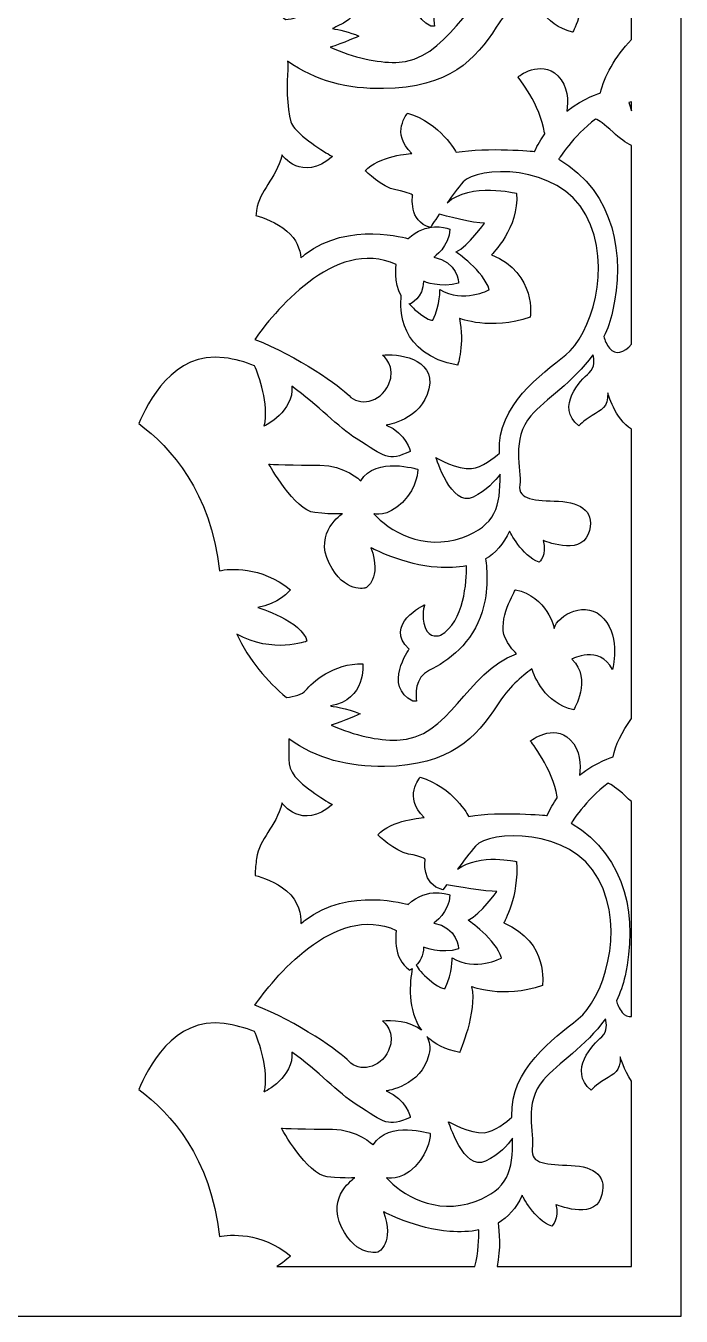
# Model space of a CAD drawing. Header units: centimetres. Extents: x -27 to -16.1, y -2.4 to 9.
# Drawn here: x -18.95 to -16.05, y -2.38 to 3.31 of the extents above; entities that cross this region are included whole.
import ezdxf

# ---------------------------------------------------------------- set-up
doc = ezdxf.new("R2010")
doc.units = ezdxf.units.CM
doc.header["$MEASUREMENT"] = 0
doc.layers.add('layer 1', color=7, linetype='Continuous')

msp = doc.modelspace()

# ---------------------------------------------------------------- linework, layer by layer
at = {"layer": 'layer 1', "color": 250}
for points, knots in [([(-26.99914, 9.00077), (-26.99914, 9.00077), (-16.05281, 9.00077), (-16.05281, 9.00077), (-16.05281, 9.00077), (-16.05281, 9.00077), (-16.05281, -2.38341), (-16.05281, -2.38341), (-16.05281, -2.38341), (-16.05281, -2.38341), (-26.99914, -2.38341), (-26.99914, -2.38341), (-26.99914, -2.38341), (-26.99914, -2.38341), (-26.99914, 9.00077), (-26.99914, 9.00077)], [0, 0, 0, 0, 0.2, 0.2, 0.2, 0.2, 0.4, 0.4, 0.4, 0.4, 0.6, 0.6, 0.6, 0.6, 1, 1, 1, 1]), ([(-16.27174, 4.60082), (-16.27174, 4.60082), (-16.27174, 3.24861), (-16.27174, 3.24861), (-16.27174, 3.24861), (-16.34468, 3.17242), (-16.39522, 3.08212), (-16.40888, 3.0131), (-16.40888, 3.0131), (-16.40888, 3.0131), (-16.48058, 2.99177), (-16.55759, 2.93217), (-16.55759, 2.93217), (-16.55085, 2.97678), (-16.55116, 3.04318), (-16.59778, 3.08866), (-16.59778, 3.08866), (-16.67387, 3.1629), (-16.77357, 3.08336), (-16.77357, 3.08336), (-16.77357, 3.08336), (-16.77357, 3.08336), (-16.67387, 2.95875), (-16.6555, 2.83679), (-16.6555, 2.83679), (-16.65527, 2.83528), (-16.65505, 2.83385), (-16.6548, 2.83243), (-16.6548, 2.83243), (-16.67159, 2.80924), (-16.687, 2.78339), (-16.70011, 2.7546), (-16.70011, 2.7546), (-16.70011, 2.7546), (-16.90475, 2.77448), (-17.04643, 2.75062), (-17.04643, 2.75062), (-17.04643, 2.75062), (-17.11402, 2.88017), (-17.26029, 2.92338), (-17.26029, 2.92338), (-17.26029, 2.92338), (-17.33679, 2.83469), (-17.24228, 2.74601), (-17.24228, 2.74601), (-17.24228, 2.74601), (-17.3908, 2.73464), (-17.44705, 2.6687), (-17.44705, 2.6687), (-17.44705, 2.6687), (-17.3728, 2.59593), (-17.31204, 2.58456), (-17.31204, 2.58456), (-17.25128, 2.57319), (-17.23778, 2.56182), (-17.23778, 2.56182), (-17.23778, 2.56182), (-17.23778, 2.56182), (-17.25842, 2.4439), (-17.15951, 2.41967), (-17.15951, 2.41967), (-17.15951, 2.41967), (-17.1436, 2.44439), (-17.1207, 2.47804), (-17.1207, 2.47804), (-17.10202, 2.47279), (-16.96727, 2.43544), (-16.92071, 2.43847), (-16.92071, 2.43847), (-16.92071, 2.43847), (-16.99178, 2.33727), (-17.0467, 2.31115), (-17.0467, 2.31115), (-17.0467, 2.31115), (-16.92394, 2.22627), (-16.89971, 2.14466), (-16.89971, 2.14466), (-16.89971, 2.14466), (-17.01601, 2.08222), (-17.11777, 2.14588), (-17.11777, 2.14588), (-17.11777, 2.14588), (-17.11454, 2.081), (-17.14846, 2.01081), (-17.14846, 2.01081), (-17.14846, 2.01081), (-17.15815, 1.99938), (-17.21792, 2.04835), (-17.21792, 2.04835), (-17.23385, 2.0614), (-17.2461, 2.07347), (-17.25551, 2.08414), (-17.25551, 2.08414), (-17.25377, 2.08298), (-17.25199, 2.08184), (-17.25014, 2.08075), (-17.25014, 2.08075), (-17.25014, 2.08075), (-17.18979, 2.10992), (-17.18979, 2.1815), (-17.18979, 2.1815), (-17.18979, 2.1815), (-17.11108, 2.14969), (-17.03499, 2.17355), (-17.03499, 2.17355), (-17.03499, 2.17355), (-17.04024, 2.27165), (-17.14519, 2.28756), (-17.14519, 2.28756), (-17.14519, 2.28756), (-17.07435, 2.33528), (-17.07435, 2.41217), (-17.07435, 2.41217), (-17.07435, 2.41217), (-17.09265, 2.41966), (-17.12043, 2.42143), (-17.12043, 2.42143), (-17.12043, 2.42143), (-17.14141, 2.42155), (-17.14141, 2.42155), (-17.14141, 2.42155), (-17.17537, 2.41978), (-17.21781, 2.4079), (-17.25801, 2.36975), (-17.25801, 2.36975), (-17.25801, 2.36975), (-17.52038, 2.44929), (-17.7119, 2.30081), (-17.7119, 2.30081), (-17.71851, 2.2957), (-17.72507, 2.29051), (-17.7316, 2.28528), (-17.7316, 2.28528), (-17.73527, 2.32198), (-17.74975, 2.36776), (-17.79323, 2.40339), (-17.79323, 2.40339), (-17.84211, 2.44345), (-17.89399, 2.46235), (-17.92981, 2.4712), (-17.92981, 2.4712), (-17.92898, 2.4793), (-17.92802, 2.48711), (-17.92693, 2.49451), (-17.92693, 2.49451), (-17.91368, 2.58495), (-17.84407, 2.6285), (-17.81424, 2.73903), (-17.81424, 2.73903), (-17.81424, 2.73903), (-17.72806, 2.6151), (-17.59216, 2.73233), (-17.59216, 2.73233), (-17.59216, 2.73233), (-17.70817, 2.79597), (-17.75789, 2.85627), (-17.75789, 2.85627), (-17.76577, 2.86582), (-17.77139, 2.87545), (-17.77539, 2.88528), (-17.77539, 2.88528), (-17.79514, 2.94543), (-17.79306, 3.06586), (-17.78907, 3.11355), (-17.78907, 3.11355), (-17.78889, 3.12616), (-17.78896, 3.13933), (-17.79003, 3.1532), (-17.79003, 3.1532), (-17.66473, 3.0642), (-17.52689, 3.02974), (-17.36692, 3.0315), (-17.36692, 3.0315), (-17.07701, 3.03468), (-16.96018, 3.15987), (-16.86879, 3.30316), (-16.86879, 3.30316), (-16.82097, 3.37816), (-16.76194, 3.4296), (-16.71652, 3.46161), (-16.71652, 3.46161), (-16.70648, 3.43004), (-16.66079, 3.3117), (-16.53224, 3.28087), (-16.53224, 3.28087), (-16.53224, 3.28087), (-16.44905, 3.41589), (-16.5398, 3.50506), (-16.5398, 3.50506), (-16.5398, 3.50506), (-16.4188, 3.57129), (-16.36081, 3.4592), (-16.36081, 3.4592), (-16.36081, 3.4592), (-16.323, 3.59677), (-16.39863, 3.68339), (-16.39863, 3.68339), (-16.47426, 3.77), (-16.60283, 3.70122), (-16.61795, 3.64008), (-16.61795, 3.64008), (-16.61795, 3.64008), (-16.6482, 3.78274), (-16.78938, 3.81076), (-16.78938, 3.81076), (-16.78938, 3.81076), (-16.87005, 3.67574), (-16.83476, 3.59932), (-16.83476, 3.59932), (-16.82093, 3.56937), (-16.80209, 3.54609), (-16.78426, 3.52883), (-16.78426, 3.52883), (-17.01125, 3.44672), (-17.0765, 3.15195), (-17.31265, 3.14745), (-17.31265, 3.14745), (-17.39415, 3.1459), (-17.49724, 3.16724), (-17.60176, 3.21398), (-17.60176, 3.21398), (-17.54774, 3.23105), (-17.47508, 3.26304), (-17.47508, 3.26304), (-17.47508, 3.26304), (-17.51553, 3.28162), (-17.56668, 3.29207), (-17.59143, 3.29636), (-17.59143, 3.29636), (-17.58479, 3.29971), (-17.57807, 3.30322), (-17.57126, 3.30691), (-17.57126, 3.30691), (-17.48702, 3.33574), (-17.46732, 3.40981), (-17.46316, 3.45255), (-17.46316, 3.45255), (-17.46311, 3.45302), (-17.46307, 3.45349), (-17.46303, 3.45395), (-17.46303, 3.45395), (-17.463, 3.45424), (-17.46297, 3.45452), (-17.46295, 3.45481), (-17.46295, 3.45481), (-17.46136, 3.47271), (-17.46248, 3.48468), (-17.46248, 3.48468), (-17.46248, 3.48468), (-17.59357, 3.48722), (-17.68685, 3.40316), (-17.71458, 3.36749), (-17.71458, 3.36749), (-17.72881, 3.34919), (-17.76627, 3.34029), (-17.79938, 3.33595), (-17.79938, 3.33595), (-17.88635, 3.40721), (-17.96429, 3.4997), (-18.01917, 3.61526), (-18.01917, 3.61526), (-17.86095, 3.52614), (-17.70939, 3.58382), (-17.70939, 3.58382), (-17.70939, 3.58382), (-17.70941, 3.58394), (-17.70945, 3.58406), (-17.70947, 3.58417), (-17.70947, 3.58417), (-17.70939, 3.5842), (-17.70935, 3.58422), (-17.70935, 3.58422), (-17.70935, 3.58422), (-17.72732, 3.66822), (-17.91176, 3.72818), (-17.92558, 3.73256), (-17.92558, 3.73256), (-17.83971, 3.74469), (-17.78175, 3.81027), (-17.78175, 3.81027), (-17.78175, 3.81027), (-17.78181, 3.81032), (-17.78187, 3.81037), (-17.78194, 3.81042), (-17.78194, 3.81042), (-17.78179, 3.81058), (-17.78171, 3.81067), (-17.78171, 3.81067), (-17.78171, 3.81067), (-17.83786, 3.85542), (-17.894, 3.87905), (-17.9437, 3.89074), (-17.9437, 3.89074), (-17.9437, 3.89074), (-17.94545, 3.89074), (-17.94545, 3.89074), (-17.94545, 3.89074), (-18.01351, 3.90642), (-18.06927, 3.89978), (-18.09604, 3.89455), (-18.09604, 3.89455), (-18.13269, 4.24246), (-18.31068, 4.43911), (-18.45102, 4.54336), (-18.45102, 4.54336), (-18.4152, 4.63243), (-18.29914, 4.86532), (-18.07421, 4.83432), (-18.07421, 4.83432), (-18.02668, 4.82777), (-17.98226, 4.81541), (-17.94059, 4.79903), (-17.94059, 4.79903), (-17.92141, 4.75362), (-17.87618, 4.63149), (-17.8977, 4.53245), (-17.8977, 4.53245), (-17.8977, 4.53245), (-17.76366, 4.59891), (-17.77672, 4.70834), (-17.77672, 4.70834), (-17.66007, 4.62575), (-17.56974, 4.52597), (-17.49277, 4.47782), (-17.49277, 4.47782), (-17.36042, 4.39503), (-17.35412, 4.37592), (-17.25328, 4.4205), (-17.25328, 4.4205), (-17.25328, 4.4205), (-17.26866, 4.50044), (-17.36033, 4.53677), (-17.36033, 4.53677), (-17.36033, 4.53677), (-17.20275, 4.55836), (-17.17124, 4.69707), (-17.17124, 4.69707), (-17.13974, 4.83578), (-17.31751, 4.85397), (-17.37601, 4.84487), (-17.37601, 4.84487), (-17.37601, 4.84487), (-17.31076, 4.79712), (-17.34901, 4.71526), (-17.34901, 4.71526), (-17.38726, 4.6334), (-17.48101, 4.61978), (-17.52377, 4.66753), (-17.52377, 4.66753), (-17.55553, 4.703), (-17.75309, 4.84521), (-17.93983, 4.91476), (-17.93983, 4.91476), (-17.86332, 5.02291), (-17.58932, 5.37145), (-17.31534, 5.24539), (-17.31534, 5.24539), (-17.31534, 5.24539), (-17.3345, 5.12916), (-17.2652, 5.0772), (-17.2652, 5.0772), (-17.27067, 5.00904), (-17.26138, 4.82692), (-17.01536, 4.78192), (-17.01536, 4.78192), (-17.01536, 4.78192), (-16.98387, 4.87736), (-17.00749, 4.98872), (-17.00749, 4.98872), (-17.00749, 4.98872), (-16.87105, 4.93304), (-16.69527, 4.99402), (-16.69527, 4.99402), (-16.69527, 4.99402), (-16.66378, 5.18492), (-16.86581, 5.26976), (-16.86581, 5.26976), (-16.86581, 5.26976), (-16.74249, 5.38907), (-16.75561, 5.5402), (-16.75561, 5.5402), (-16.75561, 5.5402), (-16.90064, 5.57627), (-17.00146, 5.51579), (-17.00146, 5.51579), (-16.97998, 5.54476), (-16.95711, 5.57436), (-16.93694, 5.59779), (-16.93694, 5.59779), (-16.877, 5.66745), (-16.51734, 5.68259), (-16.39446, 5.45241), (-16.39446, 5.45241), (-16.27157, 5.22223), (-16.37601, 4.92139), (-16.48402, 4.83498), (-16.48402, 4.83498), (-16.59203, 4.74857), (-16.78554, 4.61214), (-16.77654, 4.40748), (-16.77654, 4.40748), (-16.77645, 4.40552), (-16.77638, 4.40358), (-16.77629, 4.40163), (-16.77629, 4.40163), (-16.80043, 4.38042), (-16.85336, 4.33837), (-16.89897, 4.33339), (-16.89897, 4.33339), (-16.96029, 4.32669), (-17.05641, 4.38196), (-17.05641, 4.38196), (-17.05641, 4.38196), (-17.05641, 4.38196), (-16.98846, 4.16089), (-16.89234, 4.20778), (-16.89234, 4.20778), (-16.83352, 4.23648), (-16.79457, 4.27961), (-16.77319, 4.30875), (-16.77319, 4.30875), (-16.77148, 4.16611), (-16.7937, 4.08256), (-16.93856, 4.03001), (-16.93856, 4.03001), (-17.11407, 3.96634), (-17.26709, 4.06185), (-17.33009, 4.13461), (-17.33009, 4.13461), (-17.33009, 4.13461), (-17.27159, 4.11642), (-17.20408, 4.18464), (-17.20408, 4.18464), (-17.13658, 4.25286), (-17.13658, 4.33017), (-17.13658, 4.33017), (-17.13658, 4.33017), (-17.13658, 4.33017), (-17.32109, 4.38929), (-17.3886, 4.28014), (-17.3886, 4.28014), (-17.3886, 4.28014), (-17.46061, 4.34836), (-17.56862, 4.34836), (-17.56862, 4.34836), (-17.67663, 4.34836), (-17.79364, 4.35291), (-17.79364, 4.35291), (-17.79364, 4.35291), (-17.79364, 4.35291), (-17.68113, 4.14826), (-17.59112, 4.13916), (-17.59112, 4.13916), (-17.50111, 4.13007), (-17.46961, 4.13461), (-17.46961, 4.13461), (-17.46961, 4.13461), (-17.46961, 4.13461), (-17.59562, 4.05275), (-17.52811, 3.91632), (-17.52811, 3.91632), (-17.46061, 3.77988), (-17.3661, 3.80717), (-17.3661, 3.80717), (-17.3661, 3.80717), (-17.3661, 3.80717), (-17.29409, 3.8481), (-17.34359, 3.98454), (-17.34359, 3.98454), (-17.34359, 3.98454), (-17.19508, 3.90722), (-17.05107, 3.89813), (-17.05107, 3.89813), (-17.00457, 3.89519), (-16.96136, 3.89655), (-16.92203, 3.90429), (-16.92203, 3.90429), (-16.92129, 3.83636), (-16.93001, 3.65907), (-17.03684, 3.59822), (-17.03684, 3.59822), (-17.03684, 3.59822), (-17.08773, 3.58109), (-17.10469, 3.6325), (-17.10469, 3.6325), (-17.12165, 3.68392), (-17.10711, 3.73289), (-17.10711, 3.73289), (-17.10711, 3.73289), (-17.10711, 3.73289), (-17.29125, 3.64475), (-17.17495, 3.53701), (-17.17495, 3.53701), (-17.17495, 3.53701), (-17.29161, 3.37374), (-17.15781, 3.30691), (-17.15781, 3.30691), (-17.15781, 3.30691), (-17.14235, 3.30691), (-17.14235, 3.30691), (-17.14235, 3.30691), (-17.1461, 3.33184), (-17.15261, 3.41306), (-17.0853, 3.44397), (-17.0853, 3.44397), (-17.00535, 3.4807), (-16.89389, 3.56639), (-16.8527, 3.70106), (-16.8527, 3.70106), (-16.82323, 3.79742), (-16.83099, 3.89003), (-16.83778, 3.93491), (-16.83778, 3.93491), (-16.79429, 3.95998), (-16.75841, 3.99912), (-16.73154, 4.0573), (-16.73154, 4.0573), (-16.73154, 4.0573), (-16.67753, 3.94815), (-16.60103, 3.92087), (-16.60103, 3.92087), (-16.60103, 3.92087), (-16.56502, 3.9527), (-16.58303, 4.01637), (-16.58303, 4.01637), (-16.58303, 4.01637), (-16.42101, 3.94815), (-16.38501, 4.04366), (-16.38501, 4.04366), (-16.34901, 4.13916), (-16.41201, 4.18464), (-16.51552, 4.18919), (-16.51552, 4.18919), (-16.61903, 4.19374), (-16.69554, 4.19374), (-16.68654, 4.26195), (-16.68654, 4.26195), (-16.67753, 4.33017), (-16.72704, 4.46206), (-16.63703, 4.56666), (-16.63703, 4.56666), (-16.57452, 4.63931), (-16.45124, 4.71417), (-16.36366, 4.83539), (-16.36366, 4.83539), (-16.35892, 4.81652), (-16.35278, 4.78014), (-16.38013, 4.75645), (-16.38013, 4.75645), (-16.41842, 4.72328), (-16.53059, 4.60716), (-16.42663, 4.52146), (-16.42663, 4.52146), (-16.42663, 4.52146), (-16.40748, 4.54358), (-16.36645, 4.56846), (-16.36645, 4.56846), (-16.32541, 4.59334), (-16.29805, 4.60164), (-16.29805, 4.66798), (-16.29805, 4.66798), (-16.29805, 4.66798), (-16.28988, 4.63692), (-16.27174, 4.60082)], [0, 0, 0, 0, 0.0070423, 0.0070423, 0.0070423, 0.0070423, 0.0140845, 0.0140845, 0.0140845, 0.0140845, 0.0211268, 0.0211268, 0.0211268, 0.0211268, 0.028169, 0.028169, 0.028169, 0.028169, 0.0352113, 0.0352113, 0.0352113, 0.0352113, 0.0422535, 0.0422535, 0.0422535, 0.0422535, 0.0492958, 0.0492958, 0.0492958, 0.0492958, 0.056338, 0.056338, 0.056338, 0.056338, 0.0633803, 0.0633803, 0.0633803, 0.0633803, 0.0704225, 0.0704225, 0.0704225, 0.0704225, 0.0774648, 0.0774648, 0.0774648, 0.0774648, 0.084507, 0.084507, 0.084507, 0.084507, 0.0915493, 0.0915493, 0.0915493, 0.0915493, 0.0985915, 0.0985915, 0.0985915, 0.0985915, 0.1056338, 0.1056338, 0.1056338, 0.1056338, 0.1126761, 0.1126761, 0.1126761, 0.1126761, 0.1197183, 0.1197183, 0.1197183, 0.1197183, 0.1267606, 0.1267606, 0.1267606, 0.1267606, 0.1338028, 0.1338028, 0.1338028, 0.1338028, 0.1408451, 0.1408451, 0.1408451, 0.1408451, 0.1478873, 0.1478873, 0.1478873, 0.1478873, 0.1549296, 0.1549296, 0.1549296, 0.1549296, 0.1619718, 0.1619718, 0.1619718, 0.1619718, 0.1690141, 0.1690141, 0.1690141, 0.1690141, 0.1760563, 0.1760563, 0.1760563, 0.1760563, 0.1830986, 0.1830986, 0.1830986, 0.1830986, 0.1901408, 0.1901408, 0.1901408, 0.1901408, 0.1971831, 0.1971831, 0.1971831, 0.1971831, 0.2042254, 0.2042254, 0.2042254, 0.2042254, 0.2112676, 0.2112676, 0.2112676, 0.2112676, 0.2183099, 0.2183099, 0.2183099, 0.2183099, 0.2253521, 0.2253521, 0.2253521, 0.2253521, 0.2323944, 0.2323944, 0.2323944, 0.2323944, 0.2394366, 0.2394366, 0.2394366, 0.2394366, 0.2464789, 0.2464789, 0.2464789, 0.2464789, 0.2535211, 0.2535211, 0.2535211, 0.2535211, 0.2605634, 0.2605634, 0.2605634, 0.2605634, 0.2676056, 0.2676056, 0.2676056, 0.2676056, 0.2746479, 0.2746479, 0.2746479, 0.2746479, 0.2816901, 0.2816901, 0.2816901, 0.2816901, 0.2887324, 0.2887324, 0.2887324, 0.2887324, 0.2957746, 0.2957746, 0.2957746, 0.2957746, 0.3028169, 0.3028169, 0.3028169, 0.3028169, 0.3098592, 0.3098592, 0.3098592, 0.3098592, 0.3169014, 0.3169014, 0.3169014, 0.3169014, 0.3239437, 0.3239437, 0.3239437, 0.3239437, 0.3309859, 0.3309859, 0.3309859, 0.3309859, 0.3380282, 0.3380282, 0.3380282, 0.3380282, 0.3450704, 0.3450704, 0.3450704, 0.3450704, 0.3521127, 0.3521127, 0.3521127, 0.3521127, 0.3591549, 0.3591549, 0.3591549, 0.3591549, 0.3661972, 0.3661972, 0.3661972, 0.3661972, 0.3732394, 0.3732394, 0.3732394, 0.3732394, 0.3802817, 0.3802817, 0.3802817, 0.3802817, 0.3873239, 0.3873239, 0.3873239, 0.3873239, 0.3943662, 0.3943662, 0.3943662, 0.3943662, 0.4014085, 0.4014085, 0.4014085, 0.4014085, 0.4084507, 0.4084507, 0.4084507, 0.4084507, 0.415493, 0.415493, 0.415493, 0.415493, 0.4225352, 0.4225352, 0.4225352, 0.4225352, 0.4295775, 0.4295775, 0.4295775, 0.4295775, 0.4366197, 0.4366197, 0.4366197, 0.4366197, 0.443662, 0.443662, 0.443662, 0.443662, 0.4507042, 0.4507042, 0.4507042, 0.4507042, 0.4577465, 0.4577465, 0.4577465, 0.4577465, 0.4647887, 0.4647887, 0.4647887, 0.4647887, 0.471831, 0.471831, 0.471831, 0.471831, 0.4788732, 0.4788732, 0.4788732, 0.4788732, 0.4859155, 0.4859155, 0.4859155, 0.4859155, 0.4929577, 0.4929577, 0.4929577, 0.4929577, 0.5, 0.5, 0.5, 0.5, 0.5070423, 0.5070423, 0.5070423, 0.5070423, 0.5140845, 0.5140845, 0.5140845, 0.5140845, 0.5211268, 0.5211268, 0.5211268, 0.5211268, 0.528169, 0.528169, 0.528169, 0.528169, 0.5352113, 0.5352113, 0.5352113, 0.5352113, 0.5422535, 0.5422535, 0.5422535, 0.5422535, 0.5492958, 0.5492958, 0.5492958, 0.5492958, 0.556338, 0.556338, 0.556338, 0.556338, 0.5633803, 0.5633803, 0.5633803, 0.5633803, 0.5704225, 0.5704225, 0.5704225, 0.5704225, 0.5774648, 0.5774648, 0.5774648, 0.5774648, 0.584507, 0.584507, 0.584507, 0.584507, 0.5915493, 0.5915493, 0.5915493, 0.5915493, 0.5985915, 0.5985915, 0.5985915, 0.5985915, 0.6056338, 0.6056338, 0.6056338, 0.6056338, 0.6126761, 0.6126761, 0.6126761, 0.6126761, 0.6197183, 0.6197183, 0.6197183, 0.6197183, 0.6267606, 0.6267606, 0.6267606, 0.6267606, 0.6338028, 0.6338028, 0.6338028, 0.6338028, 0.6408451, 0.6408451, 0.6408451, 0.6408451, 0.6478873, 0.6478873, 0.6478873, 0.6478873, 0.6549296, 0.6549296, 0.6549296, 0.6549296, 0.6619718, 0.6619718, 0.6619718, 0.6619718, 0.6690141, 0.6690141, 0.6690141, 0.6690141, 0.6760563, 0.6760563, 0.6760563, 0.6760563, 0.6830986, 0.6830986, 0.6830986, 0.6830986, 0.6901408, 0.6901408, 0.6901408, 0.6901408, 0.6971831, 0.6971831, 0.6971831, 0.6971831, 0.7042254, 0.7042254, 0.7042254, 0.7042254, 0.7112676, 0.7112676, 0.7112676, 0.7112676, 0.7183099, 0.7183099, 0.7183099, 0.7183099, 0.7253521, 0.7253521, 0.7253521, 0.7253521, 0.7323944, 0.7323944, 0.7323944, 0.7323944, 0.7394366, 0.7394366, 0.7394366, 0.7394366, 0.7464789, 0.7464789, 0.7464789, 0.7464789, 0.7535211, 0.7535211, 0.7535211, 0.7535211, 0.7605634, 0.7605634, 0.7605634, 0.7605634, 0.7676056, 0.7676056, 0.7676056, 0.7676056, 0.7746479, 0.7746479, 0.7746479, 0.7746479, 0.7816901, 0.7816901, 0.7816901, 0.7816901, 0.7887324, 0.7887324, 0.7887324, 0.7887324, 0.7957746, 0.7957746, 0.7957746, 0.7957746, 0.8028169, 0.8028169, 0.8028169, 0.8028169, 0.8098592, 0.8098592, 0.8098592, 0.8098592, 0.8169014, 0.8169014, 0.8169014, 0.8169014, 0.8239437, 0.8239437, 0.8239437, 0.8239437, 0.8309859, 0.8309859, 0.8309859, 0.8309859, 0.8380282, 0.8380282, 0.8380282, 0.8380282, 0.8450704, 0.8450704, 0.8450704, 0.8450704, 0.8521127, 0.8521127, 0.8521127, 0.8521127, 0.8591549, 0.8591549, 0.8591549, 0.8591549, 0.8661972, 0.8661972, 0.8661972, 0.8661972, 0.8732394, 0.8732394, 0.8732394, 0.8732394, 0.8802817, 0.8802817, 0.8802817, 0.8802817, 0.8873239, 0.8873239, 0.8873239, 0.8873239, 0.8943662, 0.8943662, 0.8943662, 0.8943662, 0.9014085, 0.9014085, 0.9014085, 0.9014085, 0.9084507, 0.9084507, 0.9084507, 0.9084507, 0.915493, 0.915493, 0.915493, 0.915493, 0.9225352, 0.9225352, 0.9225352, 0.9225352, 0.9295775, 0.9295775, 0.9295775, 0.9295775, 0.9366197, 0.9366197, 0.9366197, 0.9366197, 0.943662, 0.943662, 0.943662, 0.943662, 0.9507042, 0.9507042, 0.9507042, 0.9507042, 0.9577465, 0.9577465, 0.9577465, 0.9577465, 0.9647887, 0.9647887, 0.9647887, 0.9647887, 0.971831, 0.971831, 0.971831, 0.971831, 0.9788732, 0.9788732, 0.9788732, 0.9788732, 0.9859155, 0.9859155, 0.9859155, 0.9859155, 1, 1, 1, 1]), ([(-16.27174, 2.97291), (-16.27174, 2.97291), (-16.27174, 2.93323), (-16.27174, 2.93323), (-16.27174, 2.93323), (-16.27719, 2.94604), (-16.28085, 2.95903), (-16.2833, 2.97043), (-16.2833, 2.97043), (-16.27947, 2.97133), (-16.27562, 2.97216), (-16.27174, 2.97291)], [0, 0, 0, 0, 0.25, 0.25, 0.25, 0.25, 0.5, 0.5, 0.5, 0.5, 1, 1, 1, 1]), ([(-16.27174, 2.78105), (-16.27174, 2.78105), (-16.27174, 1.90436), (-16.27174, 1.90436), (-16.27174, 1.90436), (-16.30456, 1.86482), (-16.3433, 1.85604), (-16.36855, 1.8862), (-16.36855, 1.8862), (-16.38255, 1.90291), (-16.39004, 1.92202), (-16.39405, 1.93768), (-16.39405, 1.93768), (-16.37777, 1.97116), (-16.36455, 2.0077), (-16.3557, 2.04792), (-16.3557, 2.04792), (-16.3017, 2.2935), (-16.34104, 2.56865), (-16.59313, 2.7208), (-16.59313, 2.7208), (-16.59313, 2.7208), (-16.53059, 2.82187), (-16.43085, 2.89733), (-16.43085, 2.89733), (-16.41692, 2.89141), (-16.39302, 2.87636), (-16.35378, 2.83944), (-16.35378, 2.83944), (-16.32362, 2.81106), (-16.29758, 2.79143), (-16.27174, 2.78105)], [0, 0, 0, 0, 0.1111111, 0.1111111, 0.1111111, 0.1111111, 0.2222222, 0.2222222, 0.2222222, 0.2222222, 0.3333333, 0.3333333, 0.3333333, 0.3333333, 0.4444444, 0.4444444, 0.4444444, 0.4444444, 0.5555556, 0.5555556, 0.5555556, 0.5555556, 0.6666667, 0.6666667, 0.6666667, 0.6666667, 0.7777778, 0.7777778, 0.7777778, 0.7777778, 1, 1, 1, 1]), ([(-16.27174, 1.52951), (-16.27174, 1.52951), (-16.27174, 0.25343), (-16.27174, 0.25343), (-16.27174, 0.25343), (-16.31466, 0.19468), (-16.34378, 0.13369), (-16.35366, 0.08382), (-16.35366, 0.08382), (-16.35366, 0.08382), (-16.42536, 0.06249), (-16.50237, 0.0029), (-16.50237, 0.0029), (-16.49563, 0.0475), (-16.49594, 0.1139), (-16.54256, 0.15939), (-16.54256, 0.15939), (-16.61865, 0.23362), (-16.71835, 0.15408), (-16.71835, 0.15408), (-16.71835, 0.15408), (-16.71835, 0.15408), (-16.61865, 0.02947), (-16.60028, -0.09249), (-16.60028, -0.09249), (-16.60005, -0.09399), (-16.59982, -0.09543), (-16.59958, -0.09684), (-16.59958, -0.09684), (-16.61636, -0.12004), (-16.63178, -0.14589), (-16.64488, -0.17468), (-16.64488, -0.17468), (-16.64488, -0.17468), (-16.84953, -0.1548), (-16.99121, -0.17866), (-16.99121, -0.17866), (-16.99121, -0.17866), (-17.0588, -0.04911), (-17.20506, -0.0059), (-17.20506, -0.0059), (-17.20506, -0.0059), (-17.28157, -0.09459), (-17.18706, -0.18327), (-17.18706, -0.18327), (-17.18706, -0.18327), (-17.33557, -0.19464), (-17.39183, -0.26058), (-17.39183, -0.26058), (-17.39183, -0.26058), (-17.31757, -0.33335), (-17.25682, -0.34472), (-17.25682, -0.34472), (-17.19606, -0.35609), (-17.18256, -0.36746), (-17.18256, -0.36746), (-17.18256, -0.36746), (-17.18256, -0.36746), (-17.2032, -0.47917), (-17.10429, -0.5034), (-17.10429, -0.5034), (-17.10429, -0.5034), (-17.09822, -0.49442), (-17.0882, -0.47995), (-17.0882, -0.47995), (-17.05337, -0.48642), (-16.9107, -0.51225), (-16.86686, -0.50939), (-16.86686, -0.50939), (-16.86686, -0.50939), (-16.93793, -0.61059), (-16.99285, -0.63671), (-16.99285, -0.63671), (-16.99285, -0.63671), (-16.87009, -0.72159), (-16.84586, -0.8032), (-16.84586, -0.8032), (-16.84586, -0.8032), (-16.96216, -0.86564), (-17.06392, -0.80198), (-17.06392, -0.80198), (-17.06392, -0.80198), (-17.06069, -0.86686), (-17.09461, -0.93705), (-17.09461, -0.93705), (-17.09461, -0.93705), (-17.1043, -0.94848), (-17.16407, -0.89951), (-17.16407, -0.89951), (-17.19641, -0.87301), (-17.21361, -0.85058), (-17.22259, -0.83556), (-17.22259, -0.83556), (-17.20669, -0.81947), (-17.18979, -0.79348), (-17.18979, -0.7556), (-17.18979, -0.7556), (-17.18979, -0.7556), (-17.11108, -0.78742), (-17.03499, -0.76356), (-17.03499, -0.76356), (-17.03499, -0.76356), (-17.04024, -0.66546), (-17.14519, -0.64955), (-17.14519, -0.64955), (-17.14519, -0.64955), (-17.07435, -0.60182), (-17.07435, -0.52494), (-17.07435, -0.52494), (-17.07435, -0.52494), (-17.17143, -0.48517), (-17.25801, -0.56736), (-17.25801, -0.56736), (-17.25801, -0.56736), (-17.52038, -0.48782), (-17.7119, -0.63629), (-17.7119, -0.63629), (-17.71847, -0.64138), (-17.725, -0.64654), (-17.73149, -0.65174), (-17.73149, -0.65174), (-17.73066, -0.61309), (-17.73957, -0.5524), (-17.79412, -0.5077), (-17.79412, -0.5077), (-17.8443, -0.46658), (-17.89765, -0.44776), (-17.93354, -0.4392), (-17.93354, -0.4392), (-17.93229, -0.4126), (-17.93022, -0.3865), (-17.92693, -0.36409), (-17.92693, -0.36409), (-17.91368, -0.27365), (-17.84407, -0.23011), (-17.81424, -0.11957), (-17.81424, -0.11957), (-17.81424, -0.11957), (-17.72806, -0.2435), (-17.59216, -0.12627), (-17.59216, -0.12627), (-17.59216, -0.12627), (-17.70817, -0.06263), (-17.75789, -0.00234), (-17.75789, -0.00234), (-17.79779, 0.04605), (-17.78007, 0.0966), (-17.78521, 0.16315), (-17.78521, 0.16315), (-17.65991, 0.07415), (-17.52207, 0.03969), (-17.3621, 0.04144), (-17.3621, 0.04144), (-17.07219, 0.04463), (-16.95535, 0.16981), (-16.86397, 0.31311), (-16.86397, 0.31311), (-16.81615, 0.3881), (-16.75712, 0.43955), (-16.7117, 0.47155), (-16.7117, 0.47155), (-16.70166, 0.43999), (-16.65597, 0.32165), (-16.52742, 0.29082), (-16.52742, 0.29082), (-16.52742, 0.29082), (-16.44423, 0.42584), (-16.53498, 0.515), (-16.53498, 0.515), (-16.53498, 0.515), (-16.41398, 0.58124), (-16.35599, 0.46915), (-16.35599, 0.46915), (-16.35599, 0.46915), (-16.31818, 0.60671), (-16.39381, 0.69333), (-16.39381, 0.69333), (-16.46944, 0.77995), (-16.59801, 0.71116), (-16.61313, 0.65002), (-16.61313, 0.65002), (-16.61313, 0.65002), (-16.64338, 0.79269), (-16.78456, 0.82071), (-16.78456, 0.82071), (-16.78456, 0.82071), (-16.86523, 0.68569), (-16.82994, 0.60926), (-16.82994, 0.60926), (-16.81611, 0.57932), (-16.79727, 0.55604), (-16.77944, 0.53878), (-16.77944, 0.53878), (-17.00643, 0.45667), (-17.07168, 0.1619), (-17.30783, 0.1574), (-17.30783, 0.1574), (-17.38933, 0.15584), (-17.49242, 0.17719), (-17.59694, 0.22392), (-17.59694, 0.22392), (-17.54292, 0.241), (-17.47026, 0.27299), (-17.47026, 0.27299), (-17.47026, 0.27299), (-17.52573, 0.29846), (-17.60135, 0.30865), (-17.60135, 0.30865), (-17.60135, 0.30865), (-17.44253, 0.33413), (-17.45766, 0.49462), (-17.45766, 0.49462), (-17.45766, 0.49462), (-17.58875, 0.49717), (-17.68203, 0.4131), (-17.70976, 0.37744), (-17.70976, 0.37744), (-17.72399, 0.35914), (-17.76145, 0.35023), (-17.79456, 0.34589), (-17.79456, 0.34589), (-17.88167, 0.41728), (-17.95973, 0.50995), (-18.01462, 0.62577), (-18.01462, 0.62577), (-17.85629, 0.53641), (-17.70453, 0.59417), (-17.70453, 0.59417), (-17.70453, 0.59417), (-17.7232, 0.68144), (-17.92161, 0.74277), (-17.92161, 0.74277), (-17.92161, 0.74277), (-17.83525, 0.75457), (-17.77689, 0.82061), (-17.77689, 0.82061), (-17.77689, 0.82061), (-17.9108, 0.92735), (-18.04469, 0.91397), (-18.09118, 0.9049), (-18.09118, 0.9049), (-18.12783, 1.2528), (-18.30582, 1.44946), (-18.44616, 1.5537), (-18.44616, 1.5537), (-18.41035, 1.64278), (-18.29428, 1.87566), (-18.06935, 1.84466), (-18.06935, 1.84466), (-18.02182, 1.83812), (-17.9774, 1.82575), (-17.93573, 1.80937), (-17.93573, 1.80937), (-17.91655, 1.76396), (-17.87132, 1.64183), (-17.89284, 1.54279), (-17.89284, 1.54279), (-17.89284, 1.54279), (-17.7588, 1.60925), (-17.77186, 1.71869), (-17.77186, 1.71869), (-17.65521, 1.63609), (-17.56488, 1.53632), (-17.48791, 1.48816), (-17.48791, 1.48816), (-17.35556, 1.40537), (-17.34926, 1.38626), (-17.24842, 1.43084), (-17.24842, 1.43084), (-17.24842, 1.43084), (-17.2638, 1.51079), (-17.35547, 1.54711), (-17.35547, 1.54711), (-17.35547, 1.54711), (-17.19789, 1.5687), (-17.16638, 1.70741), (-17.16638, 1.70741), (-17.13488, 1.84612), (-17.31265, 1.86431), (-17.37115, 1.85522), (-17.37115, 1.85522), (-17.37115, 1.85522), (-17.3059, 1.80747), (-17.34415, 1.7256), (-17.34415, 1.7256), (-17.3824, 1.64374), (-17.47616, 1.63012), (-17.51891, 1.67787), (-17.51891, 1.67787), (-17.55067, 1.71334), (-17.74823, 1.85555), (-17.93497, 1.92511), (-17.93497, 1.92511), (-17.85846, 2.03325), (-17.58446, 2.38179), (-17.31048, 2.25574), (-17.31048, 2.25574), (-17.31048, 2.25574), (-17.32381, 2.1749), (-17.28805, 2.11792), (-17.28805, 2.11792), (-17.29491, 2.06171), (-17.30078, 1.85903), (-17.03935, 1.8112), (-17.03935, 1.8112), (-17.03935, 1.8112), (-17.00787, 1.90665), (-17.03148, 2.01801), (-17.03148, 2.01801), (-17.03148, 2.01801), (-16.89505, 1.96233), (-16.71926, 2.02331), (-16.71926, 2.02331), (-16.71926, 2.02331), (-16.68778, 2.21421), (-16.8898, 2.29905), (-16.8898, 2.29905), (-16.8898, 2.29905), (-16.76649, 2.41836), (-16.77961, 2.56948), (-16.77961, 2.56948), (-16.77961, 2.56948), (-16.98318, 2.62199), (-17.0863, 2.52751), (-17.0863, 2.52751), (-17.0631, 2.56011), (-17.03774, 2.59404), (-17.01565, 2.61972), (-17.01565, 2.61972), (-16.9557, 2.68938), (-16.59605, 2.70452), (-16.47316, 2.47434), (-16.47316, 2.47434), (-16.35028, 2.24415), (-16.45471, 1.94332), (-16.56272, 1.85691), (-16.56272, 1.85691), (-16.67073, 1.7705), (-16.86425, 1.63407), (-16.85525, 1.42941), (-16.85525, 1.42941), (-16.85516, 1.42745), (-16.85508, 1.42551), (-16.855, 1.42356), (-16.855, 1.42356), (-16.87913, 1.40235), (-16.93206, 1.3603), (-16.97767, 1.35532), (-16.97767, 1.35532), (-17.03899, 1.34862), (-17.13512, 1.40389), (-17.13512, 1.40389), (-17.13512, 1.40389), (-17.13512, 1.40389), (-17.06717, 1.18282), (-16.97104, 1.22971), (-16.97104, 1.22971), (-16.91222, 1.25841), (-16.87328, 1.30154), (-16.8519, 1.33068), (-16.8519, 1.33068), (-16.85018, 1.18804), (-16.8724, 1.10449), (-17.01726, 1.05194), (-17.01726, 1.05194), (-17.19278, 0.98827), (-17.34579, 1.08378), (-17.4088, 1.15654), (-17.4088, 1.15654), (-17.4088, 1.15654), (-17.35029, 1.13835), (-17.28279, 1.20657), (-17.28279, 1.20657), (-17.21528, 1.27479), (-17.21528, 1.3521), (-17.21528, 1.3521), (-17.21528, 1.3521), (-17.21528, 1.3521), (-17.3998, 1.41122), (-17.4673, 1.30207), (-17.4673, 1.30207), (-17.4673, 1.30207), (-17.53931, 1.37029), (-17.64732, 1.37029), (-17.64732, 1.37029), (-17.75533, 1.37029), (-17.87234, 1.37484), (-17.87234, 1.37484), (-17.87234, 1.37484), (-17.87234, 1.37484), (-17.75983, 1.17019), (-17.66982, 1.16109), (-17.66982, 1.16109), (-17.57981, 1.15199), (-17.54831, 1.15654), (-17.54831, 1.15654), (-17.54831, 1.15654), (-17.54831, 1.15654), (-17.67432, 1.07468), (-17.60682, 0.93825), (-17.60682, 0.93825), (-17.53931, 0.80181), (-17.4448, 0.8291), (-17.4448, 0.8291), (-17.4448, 0.8291), (-17.4448, 0.8291), (-17.3728, 0.87003), (-17.4223, 1.00646), (-17.4223, 1.00646), (-17.4223, 1.00646), (-17.27379, 0.92915), (-17.12977, 0.92006), (-17.12977, 0.92006), (-17.08327, 0.91712), (-17.04006, 0.91847), (-17.00074, 0.92622), (-17.00074, 0.92622), (-16.99999, 0.85829), (-17.00872, 0.681), (-17.11555, 0.62015), (-17.11555, 0.62015), (-17.11555, 0.62015), (-17.16643, 0.60301), (-17.18339, 0.65443), (-17.18339, 0.65443), (-17.20035, 0.70585), (-17.18581, 0.75482), (-17.18581, 0.75482), (-17.18581, 0.75482), (-17.18581, 0.75482), (-17.36996, 0.66667), (-17.25366, 0.55894), (-17.25366, 0.55894), (-17.25366, 0.55894), (-17.37031, 0.39567), (-17.23651, 0.32884), (-17.23651, 0.32884), (-17.23651, 0.32884), (-17.22106, 0.32884), (-17.22106, 0.32884), (-17.22106, 0.32884), (-17.2248, 0.35377), (-17.23131, 0.43498), (-17.16401, 0.4659), (-17.16401, 0.4659), (-17.08405, 0.50263), (-16.97259, 0.58832), (-16.93141, 0.72299), (-16.93141, 0.72299), (-16.90193, 0.81935), (-16.90969, 0.91195), (-16.91648, 0.95683), (-16.91648, 0.95683), (-16.873, 0.9819), (-16.83712, 1.02105), (-16.81024, 1.07923), (-16.81024, 1.07923), (-16.81024, 1.07923), (-16.75624, 0.97008), (-16.67973, 0.94279), (-16.67973, 0.94279), (-16.67973, 0.94279), (-16.64373, 0.97463), (-16.66173, 1.0383), (-16.66173, 1.0383), (-16.66173, 1.0383), (-16.49972, 0.97008), (-16.46371, 1.06559), (-16.46371, 1.06559), (-16.42771, 1.16109), (-16.49072, 1.20657), (-16.59423, 1.21112), (-16.59423, 1.21112), (-16.69773, 1.21566), (-16.77424, 1.21566), (-16.76524, 1.28388), (-16.76524, 1.28388), (-16.75624, 1.3521), (-16.80574, 1.48399), (-16.71574, 1.58859), (-16.71574, 1.58859), (-16.65322, 1.66123), (-16.52995, 1.7361), (-16.44236, 1.85732), (-16.44236, 1.85732), (-16.43762, 1.83845), (-16.43148, 1.80207), (-16.45883, 1.77838), (-16.45883, 1.77838), (-16.49713, 1.7452), (-16.60929, 1.62909), (-16.50534, 1.54339), (-16.50534, 1.54339), (-16.50534, 1.54339), (-16.48619, 1.56551), (-16.44515, 1.59039), (-16.44515, 1.59039), (-16.40412, 1.61527), (-16.37676, 1.62356), (-16.37676, 1.68991), (-16.37676, 1.68991), (-16.37676, 1.68991), (-16.34613, 1.57345), (-16.27174, 1.52951)], [0, 0, 0, 0, 0.007874, 0.007874, 0.007874, 0.007874, 0.015748, 0.015748, 0.015748, 0.015748, 0.023622, 0.023622, 0.023622, 0.023622, 0.0314961, 0.0314961, 0.0314961, 0.0314961, 0.0393701, 0.0393701, 0.0393701, 0.0393701, 0.0472441, 0.0472441, 0.0472441, 0.0472441, 0.0551181, 0.0551181, 0.0551181, 0.0551181, 0.0629921, 0.0629921, 0.0629921, 0.0629921, 0.0708661, 0.0708661, 0.0708661, 0.0708661, 0.0787402, 0.0787402, 0.0787402, 0.0787402, 0.0866142, 0.0866142, 0.0866142, 0.0866142, 0.0944882, 0.0944882, 0.0944882, 0.0944882, 0.1023622, 0.1023622, 0.1023622, 0.1023622, 0.1102362, 0.1102362, 0.1102362, 0.1102362, 0.1181102, 0.1181102, 0.1181102, 0.1181102, 0.1259843, 0.1259843, 0.1259843, 0.1259843, 0.1338583, 0.1338583, 0.1338583, 0.1338583, 0.1417323, 0.1417323, 0.1417323, 0.1417323, 0.1496063, 0.1496063, 0.1496063, 0.1496063, 0.1574803, 0.1574803, 0.1574803, 0.1574803, 0.1653543, 0.1653543, 0.1653543, 0.1653543, 0.1732283, 0.1732283, 0.1732283, 0.1732283, 0.1811024, 0.1811024, 0.1811024, 0.1811024, 0.1889764, 0.1889764, 0.1889764, 0.1889764, 0.1968504, 0.1968504, 0.1968504, 0.1968504, 0.2047244, 0.2047244, 0.2047244, 0.2047244, 0.2125984, 0.2125984, 0.2125984, 0.2125984, 0.2204724, 0.2204724, 0.2204724, 0.2204724, 0.2283465, 0.2283465, 0.2283465, 0.2283465, 0.2362205, 0.2362205, 0.2362205, 0.2362205, 0.2440945, 0.2440945, 0.2440945, 0.2440945, 0.2519685, 0.2519685, 0.2519685, 0.2519685, 0.2598425, 0.2598425, 0.2598425, 0.2598425, 0.2677165, 0.2677165, 0.2677165, 0.2677165, 0.2755906, 0.2755906, 0.2755906, 0.2755906, 0.2834646, 0.2834646, 0.2834646, 0.2834646, 0.2913386, 0.2913386, 0.2913386, 0.2913386, 0.2992126, 0.2992126, 0.2992126, 0.2992126, 0.3070866, 0.3070866, 0.3070866, 0.3070866, 0.3149606, 0.3149606, 0.3149606, 0.3149606, 0.3228346, 0.3228346, 0.3228346, 0.3228346, 0.3307087, 0.3307087, 0.3307087, 0.3307087, 0.3385827, 0.3385827, 0.3385827, 0.3385827, 0.3464567, 0.3464567, 0.3464567, 0.3464567, 0.3543307, 0.3543307, 0.3543307, 0.3543307, 0.3622047, 0.3622047, 0.3622047, 0.3622047, 0.3700787, 0.3700787, 0.3700787, 0.3700787, 0.3779528, 0.3779528, 0.3779528, 0.3779528, 0.3858268, 0.3858268, 0.3858268, 0.3858268, 0.3937008, 0.3937008, 0.3937008, 0.3937008, 0.4015748, 0.4015748, 0.4015748, 0.4015748, 0.4094488, 0.4094488, 0.4094488, 0.4094488, 0.4173228, 0.4173228, 0.4173228, 0.4173228, 0.4251969, 0.4251969, 0.4251969, 0.4251969, 0.4330709, 0.4330709, 0.4330709, 0.4330709, 0.4409449, 0.4409449, 0.4409449, 0.4409449, 0.4488189, 0.4488189, 0.4488189, 0.4488189, 0.4566929, 0.4566929, 0.4566929, 0.4566929, 0.4645669, 0.4645669, 0.4645669, 0.4645669, 0.4724409, 0.4724409, 0.4724409, 0.4724409, 0.480315, 0.480315, 0.480315, 0.480315, 0.488189, 0.488189, 0.488189, 0.488189, 0.496063, 0.496063, 0.496063, 0.496063, 0.503937, 0.503937, 0.503937, 0.503937, 0.511811, 0.511811, 0.511811, 0.511811, 0.519685, 0.519685, 0.519685, 0.519685, 0.5275591, 0.5275591, 0.5275591, 0.5275591, 0.5354331, 0.5354331, 0.5354331, 0.5354331, 0.5433071, 0.5433071, 0.5433071, 0.5433071, 0.5511811, 0.5511811, 0.5511811, 0.5511811, 0.5590551, 0.5590551, 0.5590551, 0.5590551, 0.5669291, 0.5669291, 0.5669291, 0.5669291, 0.5748031, 0.5748031, 0.5748031, 0.5748031, 0.5826772, 0.5826772, 0.5826772, 0.5826772, 0.5905512, 0.5905512, 0.5905512, 0.5905512, 0.5984252, 0.5984252, 0.5984252, 0.5984252, 0.6062992, 0.6062992, 0.6062992, 0.6062992, 0.6141732, 0.6141732, 0.6141732, 0.6141732, 0.6220472, 0.6220472, 0.6220472, 0.6220472, 0.6299213, 0.6299213, 0.6299213, 0.6299213, 0.6377953, 0.6377953, 0.6377953, 0.6377953, 0.6456693, 0.6456693, 0.6456693, 0.6456693, 0.6535433, 0.6535433, 0.6535433, 0.6535433, 0.6614173, 0.6614173, 0.6614173, 0.6614173, 0.6692913, 0.6692913, 0.6692913, 0.6692913, 0.6771654, 0.6771654, 0.6771654, 0.6771654, 0.6850394, 0.6850394, 0.6850394, 0.6850394, 0.6929134, 0.6929134, 0.6929134, 0.6929134, 0.7007874, 0.7007874, 0.7007874, 0.7007874, 0.7086614, 0.7086614, 0.7086614, 0.7086614, 0.7165354, 0.7165354, 0.7165354, 0.7165354, 0.7244094, 0.7244094, 0.7244094, 0.7244094, 0.7322835, 0.7322835, 0.7322835, 0.7322835, 0.7401575, 0.7401575, 0.7401575, 0.7401575, 0.7480315, 0.7480315, 0.7480315, 0.7480315, 0.7559055, 0.7559055, 0.7559055, 0.7559055, 0.7637795, 0.7637795, 0.7637795, 0.7637795, 0.7716535, 0.7716535, 0.7716535, 0.7716535, 0.7795276, 0.7795276, 0.7795276, 0.7795276, 0.7874016, 0.7874016, 0.7874016, 0.7874016, 0.7952756, 0.7952756, 0.7952756, 0.7952756, 0.8031496, 0.8031496, 0.8031496, 0.8031496, 0.8110236, 0.8110236, 0.8110236, 0.8110236, 0.8188976, 0.8188976, 0.8188976, 0.8188976, 0.8267717, 0.8267717, 0.8267717, 0.8267717, 0.8346457, 0.8346457, 0.8346457, 0.8346457, 0.8425197, 0.8425197, 0.8425197, 0.8425197, 0.8503937, 0.8503937, 0.8503937, 0.8503937, 0.8582677, 0.8582677, 0.8582677, 0.8582677, 0.8661417, 0.8661417, 0.8661417, 0.8661417, 0.8740157, 0.8740157, 0.8740157, 0.8740157, 0.8818898, 0.8818898, 0.8818898, 0.8818898, 0.8897638, 0.8897638, 0.8897638, 0.8897638, 0.8976378, 0.8976378, 0.8976378, 0.8976378, 0.9055118, 0.9055118, 0.9055118, 0.9055118, 0.9133858, 0.9133858, 0.9133858, 0.9133858, 0.9212598, 0.9212598, 0.9212598, 0.9212598, 0.9291339, 0.9291339, 0.9291339, 0.9291339, 0.9370079, 0.9370079, 0.9370079, 0.9370079, 0.9448819, 0.9448819, 0.9448819, 0.9448819, 0.9527559, 0.9527559, 0.9527559, 0.9527559, 0.9606299, 0.9606299, 0.9606299, 0.9606299, 0.9685039, 0.9685039, 0.9685039, 0.9685039, 0.976378, 0.976378, 0.976378, 0.976378, 0.984252, 0.984252, 0.984252, 0.984252, 1, 1, 1, 1]), ([(-16.27174, -0.11356), (-16.27174, -0.11356), (-16.27174, -1.06076), (-16.27174, -1.06076), (-16.27174, -1.06076), (-16.2872, -1.0626), (-16.3017, -1.05698), (-16.31333, -1.04308), (-16.31333, -1.04308), (-16.32732, -1.02637), (-16.33482, -1.00726), (-16.33882, -0.9916), (-16.33882, -0.9916), (-16.32254, -0.95812), (-16.30933, -0.92158), (-16.30048, -0.88136), (-16.30048, -0.88136), (-16.24648, -0.63578), (-16.28581, -0.36062), (-16.53791, -0.20848), (-16.53791, -0.20848), (-16.53791, -0.20848), (-16.47537, -0.10741), (-16.37563, -0.03194), (-16.37563, -0.03194), (-16.36169, -0.03787), (-16.3378, -0.05292), (-16.29856, -0.08984), (-16.29856, -0.08984), (-16.28926, -0.09858), (-16.28036, -0.10649), (-16.27174, -0.11356)], [0, 0, 0, 0, 0.1111111, 0.1111111, 0.1111111, 0.1111111, 0.2222222, 0.2222222, 0.2222222, 0.2222222, 0.3333333, 0.3333333, 0.3333333, 0.3333333, 0.4444444, 0.4444444, 0.4444444, 0.4444444, 0.5555556, 0.5555556, 0.5555556, 0.5555556, 0.6666667, 0.6666667, 0.6666667, 0.6666667, 0.7777778, 0.7777778, 0.7777778, 0.7777778, 1, 1, 1, 1]), ([(-16.9641, -2.16448), (-16.9641, -2.16448), (-17.83781, -2.16448), (-17.83781, -2.16448), (-17.83781, -2.16448), (-17.79966, -2.14226), (-17.77689, -2.11649), (-17.77689, -2.11649), (-17.77689, -2.11649), (-17.9108, -2.00976), (-18.04469, -2.02314), (-18.09118, -2.03221), (-18.09118, -2.03221), (-18.12783, -1.6843), (-18.30582, -1.48765), (-18.44616, -1.3834), (-18.44616, -1.3834), (-18.41035, -1.29433), (-18.29428, -1.06144), (-18.06935, -1.09244), (-18.06935, -1.09244), (-18.02182, -1.09899), (-17.9774, -1.11135), (-17.93573, -1.12773), (-17.93573, -1.12773), (-17.91655, -1.17314), (-17.87132, -1.29527), (-17.89284, -1.39431), (-17.89284, -1.39431), (-17.89284, -1.39431), (-17.7588, -1.32785), (-17.77186, -1.21842), (-17.77186, -1.21842), (-17.65521, -1.30101), (-17.56488, -1.40079), (-17.48791, -1.44894), (-17.48791, -1.44894), (-17.35556, -1.53173), (-17.34926, -1.55084), (-17.24842, -1.50626), (-17.24842, -1.50626), (-17.24842, -1.50626), (-17.2638, -1.42632), (-17.35547, -1.38999), (-17.35547, -1.38999), (-17.35547, -1.38999), (-17.19789, -1.3684), (-17.16638, -1.22969), (-17.16638, -1.22969), (-17.15892, -1.19684), (-17.16321, -1.17075), (-17.17487, -1.15019), (-17.17487, -1.15019), (-17.14205, -1.18267), (-17.0956, -1.20804), (-17.03046, -1.21995), (-17.03046, -1.21995), (-17.03046, -1.21995), (-16.95401, -1.04121), (-16.97763, -0.92985), (-16.97763, -0.92985), (-16.97763, -0.92985), (-16.8412, -0.98553), (-16.66541, -0.92455), (-16.66541, -0.92455), (-16.66541, -0.92455), (-16.63393, -0.73365), (-16.83595, -0.64881), (-16.83595, -0.64881), (-16.83595, -0.64881), (-16.76715, -0.5295), (-16.78027, -0.37838), (-16.78027, -0.37838), (-16.78027, -0.37838), (-16.9391, -0.33888), (-17.03988, -0.41188), (-17.03988, -0.41188), (-17.01442, -0.37691), (-16.98535, -0.33853), (-16.96043, -0.30956), (-16.96043, -0.30956), (-16.90048, -0.2399), (-16.54082, -0.22475), (-16.41794, -0.45494), (-16.41794, -0.45494), (-16.29506, -0.68512), (-16.39949, -0.98596), (-16.5075, -1.07237), (-16.5075, -1.07237), (-16.61551, -1.15878), (-16.80903, -1.29521), (-16.80003, -1.49987), (-16.80003, -1.49987), (-16.79994, -1.50183), (-16.79986, -1.50377), (-16.79977, -1.50572), (-16.79977, -1.50572), (-16.82391, -1.52693), (-16.87684, -1.56898), (-16.92245, -1.57396), (-16.92245, -1.57396), (-16.98377, -1.58066), (-17.0799, -1.52539), (-17.0799, -1.52539), (-17.0799, -1.52539), (-17.0799, -1.52539), (-17.01195, -1.74646), (-16.91582, -1.69957), (-16.91582, -1.69957), (-16.857, -1.67087), (-16.81806, -1.62774), (-16.79667, -1.5986), (-16.79667, -1.5986), (-16.79496, -1.74124), (-16.81718, -1.82479), (-16.96204, -1.87734), (-16.96204, -1.87734), (-17.13756, -1.94101), (-17.29057, -1.8455), (-17.35358, -1.77274), (-17.35358, -1.77274), (-17.35358, -1.77274), (-17.29507, -1.79093), (-17.22757, -1.72271), (-17.22757, -1.72271), (-17.16006, -1.65449), (-17.16006, -1.57718), (-17.16006, -1.57718), (-17.16006, -1.57718), (-17.16006, -1.57718), (-17.34458, -1.51806), (-17.41208, -1.62721), (-17.41208, -1.62721), (-17.41208, -1.62721), (-17.48409, -1.55899), (-17.5921, -1.55899), (-17.5921, -1.55899), (-17.70011, -1.55899), (-17.81712, -1.55444), (-17.81712, -1.55444), (-17.81712, -1.55444), (-17.81712, -1.55444), (-17.70461, -1.75909), (-17.6146, -1.76819), (-17.6146, -1.76819), (-17.52459, -1.77728), (-17.49309, -1.77274), (-17.49309, -1.77274), (-17.49309, -1.77274), (-17.49309, -1.77274), (-17.6191, -1.8546), (-17.55159, -1.99103), (-17.55159, -1.99103), (-17.48409, -2.12747), (-17.38958, -2.10018), (-17.38958, -2.10018), (-17.38958, -2.10018), (-17.38958, -2.10018), (-17.31757, -2.05925), (-17.36708, -1.92281), (-17.36708, -1.92281), (-17.36708, -1.92281), (-17.21856, -2.00013), (-17.07455, -2.00922), (-17.07455, -2.00922), (-17.02805, -2.01216), (-16.98484, -2.0108), (-16.94552, -2.00306), (-16.94552, -2.00306), (-16.94513, -2.0381), (-16.94728, -2.10224), (-16.9641, -2.16448)], [0, 0, 0, 0, 0.0227273, 0.0227273, 0.0227273, 0.0227273, 0.0454545, 0.0454545, 0.0454545, 0.0454545, 0.0681818, 0.0681818, 0.0681818, 0.0681818, 0.0909091, 0.0909091, 0.0909091, 0.0909091, 0.1136364, 0.1136364, 0.1136364, 0.1136364, 0.1363636, 0.1363636, 0.1363636, 0.1363636, 0.1590909, 0.1590909, 0.1590909, 0.1590909, 0.1818182, 0.1818182, 0.1818182, 0.1818182, 0.2045455, 0.2045455, 0.2045455, 0.2045455, 0.2272727, 0.2272727, 0.2272727, 0.2272727, 0.25, 0.25, 0.25, 0.25, 0.2727273, 0.2727273, 0.2727273, 0.2727273, 0.2954545, 0.2954545, 0.2954545, 0.2954545, 0.3181818, 0.3181818, 0.3181818, 0.3181818, 0.3409091, 0.3409091, 0.3409091, 0.3409091, 0.3636364, 0.3636364, 0.3636364, 0.3636364, 0.3863636, 0.3863636, 0.3863636, 0.3863636, 0.4090909, 0.4090909, 0.4090909, 0.4090909, 0.4318182, 0.4318182, 0.4318182, 0.4318182, 0.4545455, 0.4545455, 0.4545455, 0.4545455, 0.4772727, 0.4772727, 0.4772727, 0.4772727, 0.5, 0.5, 0.5, 0.5, 0.5227273, 0.5227273, 0.5227273, 0.5227273, 0.5454545, 0.5454545, 0.5454545, 0.5454545, 0.5681818, 0.5681818, 0.5681818, 0.5681818, 0.5909091, 0.5909091, 0.5909091, 0.5909091, 0.6136364, 0.6136364, 0.6136364, 0.6136364, 0.6363636, 0.6363636, 0.6363636, 0.6363636, 0.6590909, 0.6590909, 0.6590909, 0.6590909, 0.6818182, 0.6818182, 0.6818182, 0.6818182, 0.7045455, 0.7045455, 0.7045455, 0.7045455, 0.7272727, 0.7272727, 0.7272727, 0.7272727, 0.75, 0.75, 0.75, 0.75, 0.7727273, 0.7727273, 0.7727273, 0.7727273, 0.7954545, 0.7954545, 0.7954545, 0.7954545, 0.8181818, 0.8181818, 0.8181818, 0.8181818, 0.8409091, 0.8409091, 0.8409091, 0.8409091, 0.8636364, 0.8636364, 0.8636364, 0.8636364, 0.8863636, 0.8863636, 0.8863636, 0.8863636, 0.9090909, 0.9090909, 0.9090909, 0.9090909, 0.9318182, 0.9318182, 0.9318182, 0.9318182, 0.9545455, 0.9545455, 0.9545455, 0.9545455, 1, 1, 1, 1]), ([(-17.23979, -0.85004), (-17.24595, -0.85433), (-17.25014, -0.85635), (-17.25014, -0.85635), (-17.25014, -0.85635), (-17.33147, -0.80863), (-17.31048, -0.68136), (-17.31048, -0.68136), (-17.31048, -0.68136), (-17.58446, -0.55531), (-17.85846, -0.90385), (-17.93497, -1.012), (-17.93497, -1.012), (-17.74823, -1.08155), (-17.55067, -1.22376), (-17.51891, -1.25923), (-17.51891, -1.25923), (-17.47616, -1.30698), (-17.3824, -1.29336), (-17.34415, -1.2115), (-17.34415, -1.2115), (-17.3059, -1.12964), (-17.37115, -1.08189), (-17.37115, -1.08189), (-17.37115, -1.08189), (-17.33383, -1.07608), (-17.24799, -1.08139), (-17.19889, -1.122), (-17.19889, -1.122), (-17.26303, -1.03245), (-17.25085, -0.90929), (-17.23979, -0.85004)], [0, 0, 0, 0, 0.1111111, 0.1111111, 0.1111111, 0.1111111, 0.2222222, 0.2222222, 0.2222222, 0.2222222, 0.3333333, 0.3333333, 0.3333333, 0.3333333, 0.4444444, 0.4444444, 0.4444444, 0.4444444, 0.5555556, 0.5555556, 0.5555556, 0.5555556, 0.6666667, 0.6666667, 0.6666667, 0.6666667, 0.7777778, 0.7777778, 0.7777778, 0.7777778, 1, 1, 1, 1]), ([(-16.27174, -1.34615), (-16.27174, -1.34615), (-16.27174, -2.16448), (-16.27174, -2.16448), (-16.27174, -2.16448), (-16.27174, -2.16448), (-16.86555, -2.16448), (-16.86555, -2.16448), (-16.86555, -2.16448), (-16.84896, -2.08392), (-16.85546, -2.01077), (-16.86126, -1.97244), (-16.86126, -1.97244), (-16.81778, -1.94737), (-16.78189, -1.90823), (-16.75502, -1.85005), (-16.75502, -1.85005), (-16.75502, -1.85005), (-16.70102, -1.9592), (-16.62451, -1.98648), (-16.62451, -1.98648), (-16.62451, -1.98648), (-16.58851, -1.95465), (-16.60651, -1.89098), (-16.60651, -1.89098), (-16.60651, -1.89098), (-16.44449, -1.9592), (-16.40849, -1.86369), (-16.40849, -1.86369), (-16.37249, -1.76819), (-16.43549, -1.72271), (-16.539, -1.71816), (-16.539, -1.71816), (-16.64251, -1.71361), (-16.71902, -1.71361), (-16.71002, -1.6454), (-16.71002, -1.6454), (-16.70102, -1.57718), (-16.75052, -1.44529), (-16.66051, -1.34069), (-16.66051, -1.34069), (-16.598, -1.26804), (-16.47473, -1.19318), (-16.38714, -1.07196), (-16.38714, -1.07196), (-16.3824, -1.09083), (-16.37626, -1.12721), (-16.40361, -1.1509), (-16.40361, -1.1509), (-16.44191, -1.18407), (-16.55407, -1.30018), (-16.45011, -1.38589), (-16.45011, -1.38589), (-16.45011, -1.38589), (-16.43097, -1.36377), (-16.38993, -1.33889), (-16.38993, -1.33889), (-16.34889, -1.31401), (-16.32154, -1.30571), (-16.32154, -1.23937), (-16.32154, -1.23937), (-16.32154, -1.23937), (-16.30645, -1.29674), (-16.27174, -1.34615)], [0, 0, 0, 0, 0.0588235, 0.0588235, 0.0588235, 0.0588235, 0.1176471, 0.1176471, 0.1176471, 0.1176471, 0.1764706, 0.1764706, 0.1764706, 0.1764706, 0.2352941, 0.2352941, 0.2352941, 0.2352941, 0.2941176, 0.2941176, 0.2941176, 0.2941176, 0.3529412, 0.3529412, 0.3529412, 0.3529412, 0.4117647, 0.4117647, 0.4117647, 0.4117647, 0.4705882, 0.4705882, 0.4705882, 0.4705882, 0.5294118, 0.5294118, 0.5294118, 0.5294118, 0.5882353, 0.5882353, 0.5882353, 0.5882353, 0.6470588, 0.6470588, 0.6470588, 0.6470588, 0.7058824, 0.7058824, 0.7058824, 0.7058824, 0.7647059, 0.7647059, 0.7647059, 0.7647059, 0.8235294, 0.8235294, 0.8235294, 0.8235294, 0.8823529, 0.8823529, 0.8823529, 0.8823529, 1, 1, 1, 1])]:
    msp.add_open_spline(points, degree=3, knots=knots, dxfattribs=at)

doc.saveas('drawing.dxf')
